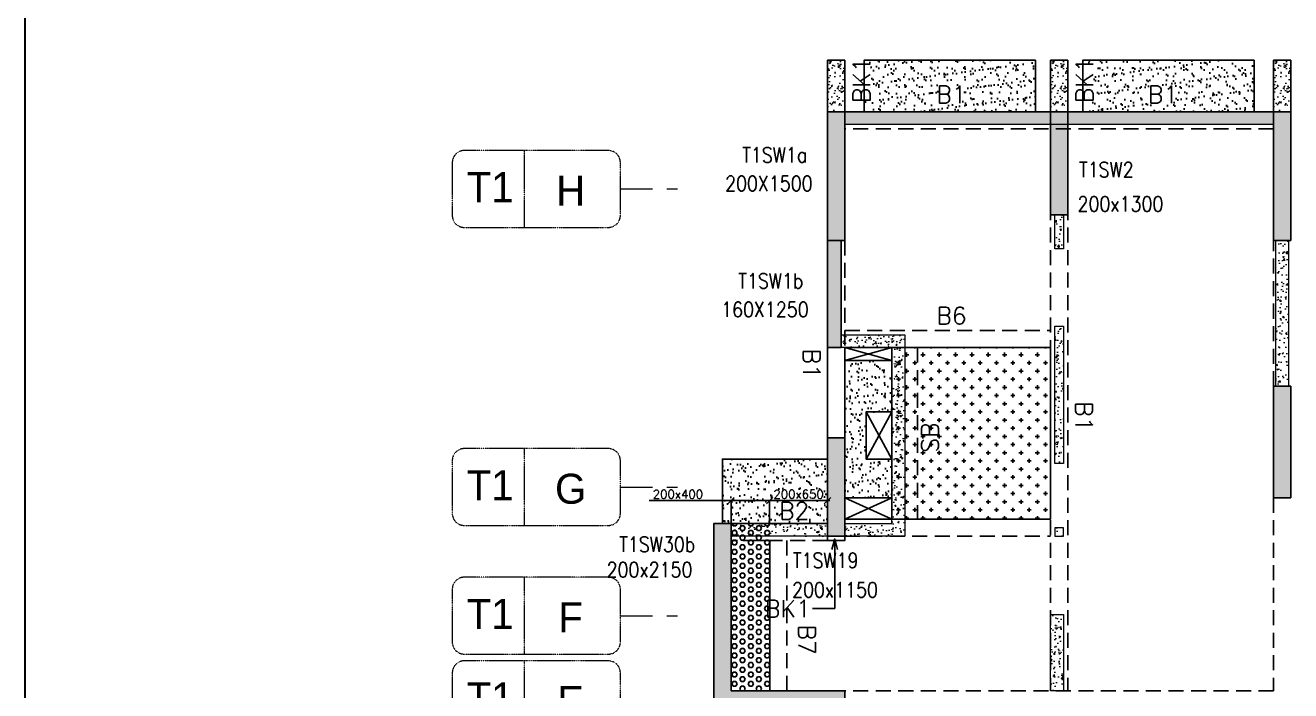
# Model space of a CAD drawing. Header units: millimetres. Extents: x 1078357 to 2594950, y -4969473 to -4636555.
# Drawn here: x 1346322 to 1361076, y -4663560 to -4655802 of the extents above; entities that cross this region are included whole.
import ezdxf
from ezdxf.enums import TextEntityAlignment as Align

# ---------------------------------------------------------------- set-up
doc = ezdxf.new("R2010")
doc.units = ezdxf.units.MM
doc.header["$PDMODE"] = 35
for name, pattern in [('CENTER', [2, 1.25, -0.25, 0.25, -0.25]), ('CONTINOUS', [0]), ('DGN STYLE 7', [8.34, 3.75, -1.67, 1.25, -1.67]), ('HIDDEN', [0.375, 0.25, -0.125]), ('New Retail block$0$CONTINOUS', [0])]:
    doc.linetypes.add(name, pattern=pattern)
doc.layers.get('0').update_dxf_attribs({"lineweight": 0})
doc.layers.get('Defpoints').update_dxf_attribs({"lineweight": 0})
for name, color, linetype, lineweight in [('A-_ANOTDIMA_D-', 6, 'Continuous', 13), ('A-_ANOTGRID_E-', 8, 'DGN STYLE 7', 13), ('Boundary', 40, 'Continuous', 30), ('COL. NO.', 30, 'Continuous', 25), ('COL. SIZE', 7, 'Continuous', 25), ('DIM', 9, 'Continuous', 25), ('GRID LINE', 8, 'Continuous', 0), ('HATCH', 8, 'Continuous', 30), ('S-NON STR RCC WALL', 8, 'Continuous', 0)]:
    doc.layers.add(name, color=color, linetype=linetype, lineweight=lineweight)
for name, color, linetype in [('B-200x325', 201, 'HIDDEN'), ('B-200x375', 41, 'HIDDEN'), ('B-200x400', 44, 'HIDDEN'), ('B-200x650', 241, 'HIDDEN'), ('B-300xSLAB THK.', 151, 'Continuous'), ('BK1-200x650', 241, 'HIDDEN'), ('DC BEAM NO.', 7, 'Continuous'), ('DROP SLAB', 8, 'Continuous'), ('S-COLUMN_SHEAR WALL', 1, 'Continuous'), ('S-PROJECTION', 54, 'New Retail block$0$CONTINOUS'), ('SLAB FOLD', 8, 'Continuous')]:
    doc.layers.add(name, color=color, linetype=linetype)
doc.styles.add('Roman', font='romans')
doc.styles.add('ROMANS', font='romans.shx', dxfattribs={"width": 0.85})
doc.styles.get("Standard").update_dxf_attribs({"font": 'Adani Regular.ttf', "height": 500})
doc.dimstyles.new('HARESH', dxfattribs={"dimtxt": 150, "dimasz": 75, "dimexe": 0, "dimexo": 0, "dimgap": 25, "dimtad": 1, "dimdec": 0, "dimdsep": 46, "dimtxsty": 'Roman', "dimblk": 'OBLIQUE', "dimcen": 225, "dimdle": 25, "dimclrd": 2, "dimclre": 2, "dimclrt": 7, "dimadec": 8, "dimazin": 1, "dimtfac": 1, "dimtdec": 0, "dimtmove": 0, "dimatfit": 0, "dimfxl": 1, "dimlwd": -1, "dimlwe": -1, "dimarcsym": 0})

# ---------------------------------------------------------------- blocks, each defined once
blk = doc.blocks.new('_Oblique')
at = {"color": 0, "linetype": 'ByBlock', "lineweight": -2}
blk.add_line((-0.5, -0.5), (0.5, 0.5), dxfattribs=at)
blk = doc.blocks.new('*D1284')
at = {"layer": 'Defpoints', "color": 0, "ltscale": 700, "transparency": 16777216}
for p in [(1354551, -4661344), (1354551, -4661610, 0), (1355001, -4661610, 0)]:
    blk.add_point(p, dxfattribs=at)
at = {"layer": 'DIM', "color": 2, "ltscale": 700, "transparency": 16777216}
for p, q in [((1353595, -4661344), (1354551, -4661344)), ((1354551, -4661344), (1354476, -4661344)), ((1354551, -4661610), (1354551, -4661344)), ((1355001, -4661344), (1354551, -4661344)), ((1355001, -4661344), (1354551, -4661344)), ((1355001, -4661610), (1355001, -4661344)), ((1355001, -4661344), (1355076, -4661344))]:
    blk.add_line(p, q, dxfattribs=at)
at = {"layer": 'DIM', "color": 2, "ltscale": 700, "transparency": 16777216, "xscale": 75, "yscale": 75, "zscale": 75}
blk.add_blockref('_Oblique', (1354551, -4661344), dxfattribs=at)
at = {"layer": 'DIM', "color": 2, "ltscale": 700, "transparency": 16777216, "xscale": 75, "yscale": 75, "zscale": 75, "rotation": 180}
blk.add_blockref('_Oblique', (1355001, -4661344), dxfattribs=at)
at = {"layer": 'DIM', "color": 7, "ltscale": 700, "transparency": 16777216, "insert": (1353932, -4661269), "char_height": 150, "attachment_point": 5, "style": 'Roman'}
blk.add_mtext('{\\H0.666667x;200x400}', dxfattribs=at)
blk = doc.blocks.new('*D1285')
at = {"layer": 'Defpoints', "color": 0, "ltscale": 700, "transparency": 16777216}
for p in [(1355676, -4661344), (1355001, -4661610), (1355676, -4661610, 0)]:
    blk.add_point(p, dxfattribs=at)
at = {"layer": 'DIM', "color": 2, "ltscale": 700, "transparency": 16777216}
for p, q in [((1354976, -4661344), (1355701, -4661344)), ((1355001, -4661610), (1355001, -4661344)), ((1355676, -4661610), (1355676, -4661344))]:
    blk.add_line(p, q, dxfattribs=at)
at = {"layer": 'DIM', "color": 2, "ltscale": 700, "transparency": 16777216, "xscale": 75, "yscale": 75, "zscale": 75, "rotation": 180}
blk.add_blockref('_Oblique', (1355001, -4661344), dxfattribs=at)
at = {"layer": 'DIM', "color": 2, "ltscale": 700, "transparency": 16777216, "xscale": 75, "yscale": 75, "zscale": 75}
blk.add_blockref('_Oblique', (1355676, -4661344), dxfattribs=at)
at = {"layer": 'DIM', "color": 7, "ltscale": 700, "transparency": 16777216, "insert": (1355339, -4661269), "char_height": 150, "attachment_point": 5, "style": 'Roman'}
blk.add_mtext('{\\H0.666667x;200x650}', dxfattribs=at)
blk = doc.blocks.new('G$CD63B60BD')
at = {"layer": 'COL. NO.', "linetype": 'Continuous', "style": 'ROMANS', "width": 0.85}
for s, p in [('T1SW1a', (-995, 15309, -320)), ('T1SW2', (2932, 15138, -320)), ('T1SW1b', (-1041, 13841, -320)), ('T1SW30b', (-2429, 10769, -320)), ('T1SW19', (-405, 10582, -320))]:
    blk.add_text(s, height=175, dxfattribs=at).set_placement(p)
at = {"layer": 'COL. SIZE', "linetype": 'Continuous', "style": 'ROMANS', "width": 0.85}
for s, p in [('200X1500', (-1194, 14976, -320)), ('200x1300', (2915, 14738, -320)), ('160X1250', (-1240, 13507, -320)), ('200x2150', (-2576, 10473, -320)), ('200x1150', (-413, 10238, -320))]:
    blk.add_text(s, height=175, dxfattribs=at).set_placement(p)
blk = doc.blocks.new('Tower grid nomenclature-ex')
at = {"layer": 'A-_ANOTGRID_E-'}
blk.add_lwpolyline([(-1250, -600), (1750, -600, 0.414214), (2000, -350), (2000, 750, 0.414214), (1750, 1000), (-1250, 1000, 0.414214), (-1500, 750), (-1500, -350, 0.414214)], format="xyb", close=True, dxfattribs=at)
blk.add_lwpolyline([(0, 1000), (0, -600)], dxfattribs=at)
at = {"layer": 'A-_ANOTGRID_E-', "flags": 8}
for p in [(-1235, 400), (1788, 400)]:
    blk.add_attdef('GRID', text='', height=625, dxfattribs=at).set_placement(p, align=Align.MIDDLE_CENTER)
blk = doc.blocks.new('T1')
at = {"layer": 'GRID LINE', "linetype": 'DGN STYLE 7', "ltscale": 100, "elevation": 0}
for points in [[(37120, -34143), (37927, -34143)], [(37120, -37618), (37927, -37618)], [(37120, -39118), (37927, -39118)]]:
    blk.add_lwpolyline(points, dxfattribs=at)
at = {"layer": 'GRID LINE'}
ref = blk.add_blockref('Tower grid nomenclature-ex', (36000, -34255, 0), dxfattribs=dict(at, xscale=0.56, yscale=0.56, zscale=0.56))
ref.add_attrib('GRID', 'H', dxfattribs={"layer": 'A-_ANOTGRID_E-', "height": 350}).set_placement((36540, -34163, 0), align=Align.MIDDLE_CENTER)
ref.add_attrib('GRID', 'T1', dxfattribs={"layer": 'A-_ANOTGRID_E-', "height": 350}).set_placement((35601, -34122, 0), align=Align.MIDDLE_CENTER)
ref = blk.add_blockref('Tower grid nomenclature-ex', (36000, -37730, 0), dxfattribs=dict(at, xscale=0.56, yscale=0.56, zscale=0.56))
ref.add_attrib('GRID', 'G', dxfattribs={"layer": 'A-_ANOTGRID_E-', "height": 350}).set_placement((36540, -37638, 0), align=Align.MIDDLE_CENTER)
ref.add_attrib('GRID', 'T1', dxfattribs={"layer": 'A-_ANOTGRID_E-', "height": 350}).set_placement((35601, -37597, 0), align=Align.MIDDLE_CENTER)
ref = blk.add_blockref('Tower grid nomenclature-ex', (36000, -39230, 0), dxfattribs=dict(at, xscale=0.56, yscale=0.56, zscale=0.56))
ref.add_attrib('GRID', 'F', dxfattribs={"layer": 'A-_ANOTGRID_E-', "height": 350}).set_placement((36540, -39138, 0), align=Align.MIDDLE_CENTER)
ref.add_attrib('GRID', 'T1', dxfattribs={"layer": 'A-_ANOTGRID_E-', "height": 350}).set_placement((35601, -39097, 0), align=Align.MIDDLE_CENTER)
ref = blk.add_blockref('Tower grid nomenclature-ex', (36000, -40205, 0), dxfattribs=dict(at, xscale=0.56, yscale=0.56, zscale=0.56))
ref.add_attrib('GRID', 'E', dxfattribs={"layer": 'A-_ANOTGRID_E-', "height": 350}).set_placement((36540, -40113, 0), align=Align.MIDDLE_CENTER)
ref.add_attrib('GRID', 'T1', dxfattribs={"layer": 'A-_ANOTGRID_E-', "height": 350}).set_placement((35601, -40072, 0), align=Align.MIDDLE_CENTER)

msp = doc.modelspace()

# ---------------------------------------------------------------- hatches: boundary and pattern name
at = {"layer": 'DROP SLAB'}
h = msp.add_hatch(dxfattribs=at)
h.set_pattern_fill('CROSS', color=8, scale=15, angle=180)
h.set_pattern_definition([(180, (1316140.84, -4436662.04), (-95.25, -95.25), [47.625, -142.875]), (270, (1316117.03, -4436638.23), (95.25, -95.25), [47.625, -142.875])])
h.paths.add_polyline_path([(1356426.2, -4659559.8), (1358276.2, -4659559.9), (1358276.2, -4661559.8), (1356426.2, -4661559.7)])
at = {"layer": 'HATCH'}
h = msp.add_hatch(dxfattribs=at)
h.set_pattern_fill('AR-SAND', color=8, scale=3, angle=179.97015)
h.set_pattern_definition([(37.4701541, (-1471507.07, 9330760.54), (-4.7236114, 146.8264517), [0, -115.824, 0, -129.54, 0, -123.825]), (7.4701541, (-1471507.07, 9330760.54), (134.9689868, 214.9772528), [0, -62.484, 0, -104.394, 0, -40.005]), (327.4701541, (-1471600.8, 9330760.59), (237.2979035, 0.3075449), [0, -38.1, 0, -137.16, 0, -179.07]), (317.4701541, (-1471600.8, 9330760.6), (229.1017424, 66.759465), [0, -19.05, 0, -89.916, 0, -102.87])])
h.paths.add_polyline_path([(1358101.5, -4656209.7), (1356101.5, -4656209.7), (1356101.5, -4656809.7), (1358101.5, -4656809.7)])
h = msp.add_hatch(dxfattribs=at)
h.set_pattern_fill('AR-SAND', color=8, scale=3, angle=179.97015)
h.set_pattern_definition([(37.4701541, (-1474057.07, 9330760.54), (-4.7236114, 146.8264517), [0, -115.824, 0, -129.54, 0, -123.825]), (7.4701541, (-1474057.07, 9330760.54), (134.9689868, 214.9772528), [0, -62.484, 0, -104.394, 0, -40.005]), (327.4701541, (-1474150.8, 9330760.59), (237.2979035, 0.3075449), [0, -38.1, 0, -137.16, 0, -179.07]), (317.4701541, (-1474150.8, 9330760.6), (229.1017424, 66.759465), [0, -19.05, 0, -89.916, 0, -102.87])])
h.paths.add_polyline_path([(1360651.5, -4656209.7), (1358651.5, -4656209.7), (1358651.5, -4656809.7), (1360651.5, -4656809.7)])
h = msp.add_hatch(dxfattribs=at)
h.set_pattern_fill('AR-SAND', color=8, scale=3, angle=179.97015)
h.set_pattern_definition([(37.47015413, (-3665956.78, 18698798.93), (-4.72361136, 146.8264517), [0, -115.824, 0, -129.54, 0, -123.825]), (7.4701541, (-3665956.78, 18698798.93), (134.9689868, 214.9772528), [0, -62.484, 0, -104.394, 0, -40.005]), (327.4701541, (-3666050.5, 18698798.98), (237.2979035, 0.3075449), [0, -38.1, 0, -137.16, 0, -179.07]), (317.4701541, (-3666050.5, 18698798.98), (229.1017424, 66.759465), [0, -19.05, 0, -89.916, 0, -102.87])])
h.paths.add_polyline_path([(1355876.2, -4659709.7), (1356426.2, -4659709.7), (1356426.2, -4660309.7), (1356126.2, -4660309.7), (1356126.2, -4660859.7), (1356426.2, -4660859.6), (1356426.2, -4661309.7), (1355876.2, -4661309.7)])
h = msp.add_hatch(dxfattribs=at)
h.set_pattern_fill('AR-SAND', color=8, scale=3, angle=179.97015)
h.set_pattern_definition([(37.4701541, (-2568731.78, 14014779.73), (-4.72361136, 146.8264517), [0, -115.824, 0, -129.54, 0, -123.825]), (7.4701541, (-2568731.78, 14014779.73), (134.9689868, 214.9772528), [0, -62.484, 0, -104.394, 0, -40.005]), (327.4701541, (-2568825.51, 14014779.78), (237.2979035, 0.3075449), [0, -38.1, 0, -137.16, 0, -179.07]), (317.4701541, (-2568825.5, 14014779.78), (229.1017424, 66.759465), [0, -19.05, 0, -89.916, 0, -102.87])])
h.paths.add_polyline_path([(1355676.5, -4660859.6), (1354451.2, -4660859.6), (1354451.2, -4661609.7), (1355676.5, -4661609.7)])
at = {"layer": 'S-COLUMN_SHEAR WALL', "lineweight": 25, "extrusion": (1.00316e-06, 1.91639e-11, 1)}
h = msp.add_hatch(color=1, dxfattribs=at)
h.dxf.hatch_style = 1
h.paths.add_polyline_path([(1355876.3, -4656809.7), (1355676.3, -4656809.7), (1355676.3, -4658309.7), (1355876.3, -4658309.7)])
at = {"layer": 'S-COLUMN_SHEAR WALL', "lineweight": 25}
h = msp.add_hatch(color=1, dxfattribs=at)
h.dxf.hatch_style = 1
h.paths.add_polyline_path([(1358276.3, -4658009.8), (1358476.3, -4658009.8), (1358476.3, -4656809.7), (1358276.3, -4656809.7)])
at = {"layer": 'S-COLUMN_SHEAR WALL', "lineweight": 25, "extrusion": (1.00316e-06, 1.91639e-11, 1)}
h = msp.add_hatch(color=1, dxfattribs=at)
h.dxf.hatch_style = 1
h.paths.add_polyline_path([(1361076.3, -4656809.7), (1360876.3, -4656809.7), (1360876.3, -4658309.7), (1361076.3, -4658309.7)])
at = {"layer": 'S-COLUMN_SHEAR WALL', "lineweight": 25, "extrusion": (1.00316e-06, -2.11765e-11, 1)}
h = msp.add_hatch(color=1, dxfattribs=at)
h.dxf.hatch_style = 1
h.paths.add_polyline_path([(1355836.2, -4659559.9), (1355676.2, -4659559.9), (1355676.2, -4658309.7), (1355836.2, -4658309.7)])
at = {"layer": 'S-COLUMN_SHEAR WALL', "lineweight": 25, "extrusion": (-1.00316e-06, 2.11765e-11, 1)}
h = msp.add_hatch(color=1, dxfattribs=at)
h.dxf.hatch_style = 1
h.paths.add_polyline_path([(1360876.3, -4661309.7), (1361076.3, -4661309.7), (1361076.3, -4660009.7), (1360876.3, -4660009.7)])
at = {"layer": 'S-COLUMN_SHEAR WALL', "lineweight": 25, "extrusion": (1.00316e-06, 1.91639e-11, 1)}
h = msp.add_hatch(color=1, dxfattribs=at)
h.dxf.hatch_style = 1
h.paths.add_polyline_path([(1361076.3, -4661309.7), (1360876.3, -4661309.7), (1360876.3, -4660009.7), (1361076.3, -4660009.7)])
h = msp.add_hatch(color=1, dxfattribs=at)
h.dxf.hatch_style = 1
h.paths.add_polyline_path([(1355876.3, -4661759.7), (1355676.3, -4661759.7), (1355676.3, -4660609.7), (1355876.3, -4660609.7)])
h = msp.add_hatch(color=1, dxfattribs=at)
h.dxf.hatch_style = 1
h.paths.add_polyline_path([(1354551.3, -4663559.7), (1355876.3, -4663559.7), (1355876.3, -4663759.7), (1354351.3, -4663759.7), (1354351.3, -4661609.7), (1354551.3, -4661609.7)])
at = {"layer": 'S-NON STR RCC WALL'}
h = msp.add_hatch(dxfattribs=at)
h.set_pattern_fill('AR-CONC', color=256, angle=180)
h.set_pattern_definition([(50, (-7178168.57, 32898878.51), (182.184669, -15.93908554), [19.05, -209.55]), (355, (-7178168.57, 32898878.51), (-35.2434214, 191.0568452), [15.24, -167.6405842]), (100.4514447, (-7178153.38, 32898877.18), (146.9412471, 175.1177519), [16.1900088, -178.0902446]), (46.1842, (-7178168.57, 32898929.31), (271.0790409, -42.0423279), [28.575, -314.325]), (96.6355576, (-7178145.98, 32898925.8), (237.404134, 247.4261246), [24.2850231, -267.1356082]), (351.1841512, (-7178168.57, 32898929.3), (237.404134, 247.4261246), [22.859967, -251.459732]), (21, (-7178143.17, 32898916.61), (151.61439127, -102.2651982), [19.05, -209.55]), (326, (-7178143.17, 32898916.61), (61.80202835, 184.1879661), [15.24, -167.64]), (71.451445, (-7178130.53, 32898908.09), (213.4164193, 81.9227689), [16.1900088, -178.0899376]), (37.5, (-7178168.566, 32898878.51), (3.08860325, 84.55503887), [0, -165.608, 0, -170.18, 0, -168.275]), (7.5, (-7178168.57, 32898878.51), (66.8196625, 100.18057482), [0, -97.028, 0, -161.798, 0, -64.135]), (327.5, (-7178225.21, 32898878.51), (135.59059517, -5.72874399), [0, -63.5, 0, -198.12, 0, -262.89]), (317.5, (-7178250.61, 32898878.51), (148.1291814, 25.42649103), [0, -82.55, 0, -131.572, 0, -186.69])])
h.paths.add_polyline_path([(1355876.2, -4656809.7), (1355876.2, -4656209.7), (1355676.2, -4656209.7), (1355676.2, -4656809.7), (1355876.2, -4656809.7)], is_closed=False)
h = msp.add_hatch(dxfattribs=at)
h.set_pattern_fill('AR-CONC', color=256, angle=180)
h.set_pattern_definition([(50, (-7175568.57, 32898878.51), (182.184669, -15.93908554), [19.05, -209.55]), (355, (-7175568.57, 32898878.51), (-35.2434214, 191.0568452), [15.24, -167.6405842]), (100.4514447, (-7175553.38, 32898877.18), (146.9412471, 175.1177519), [16.1900088, -178.0902446]), (46.1842, (-7175568.57, 32898929.31), (271.0790409, -42.0423279), [28.575, -314.325]), (96.6355576, (-7175545.98, 32898925.8), (237.404134, 247.4261246), [24.2850231, -267.1356082]), (351.1841512, (-7175568.57, 32898929.3), (237.404134, 247.4261246), [22.859967, -251.459732]), (21, (-7175543.17, 32898916.61), (151.61439127, -102.2651982), [19.05, -209.55]), (326, (-7175543.17, 32898916.61), (61.80202835, 184.1879661), [15.24, -167.64]), (71.451445, (-7175530.53, 32898908.09), (213.4164193, 81.9227689), [16.1900088, -178.0899376]), (37.5, (-7175568.566, 32898878.51), (3.08860325, 84.55503887), [0, -165.608, 0, -170.18, 0, -168.275]), (7.5, (-7175568.57, 32898878.51), (66.8196625, 100.18057482), [0, -97.028, 0, -161.798, 0, -64.135]), (327.5, (-7175625.21, 32898878.51), (135.59059517, -5.72874399), [0, -63.5, 0, -198.12, 0, -262.89]), (317.5, (-7175650.61, 32898878.51), (148.1291814, 25.42649103), [0, -82.55, 0, -131.572, 0, -186.69])])
h.paths.add_polyline_path([(1358476.2, -4656809.7), (1358476.2, -4656209.7), (1358276.2, -4656209.7), (1358276.2, -4656809.7), (1358476.2, -4656809.7)], is_closed=False)
h = msp.add_hatch(dxfattribs=at)
h.set_pattern_fill('AR-CONC', color=256, angle=180)
h.set_pattern_definition([(50, (-7172968.57, 32898878.51), (182.184669, -15.93908554), [19.05, -209.55]), (355, (-7172968.57, 32898878.51), (-35.2434214, 191.0568452), [15.24, -167.6405842]), (100.4514447, (-7172953.38, 32898877.18), (146.9412471, 175.1177519), [16.1900088, -178.0902446]), (46.1842, (-7172968.57, 32898929.31), (271.0790409, -42.0423279), [28.575, -314.325]), (96.6355576, (-7172945.98, 32898925.8), (237.404134, 247.4261246), [24.2850231, -267.1356082]), (351.1841512, (-7172968.57, 32898929.3), (237.404134, 247.4261246), [22.859967, -251.459732]), (21, (-7172943.17, 32898916.61), (151.61439127, -102.2651982), [19.05, -209.55]), (326, (-7172943.17, 32898916.61), (61.80202835, 184.1879661), [15.24, -167.64]), (71.451445, (-7172930.53, 32898908.09), (213.4164193, 81.9227689), [16.1900088, -178.0899376]), (37.5, (-7172968.566, 32898878.51), (3.08860325, 84.55503887), [0, -165.608, 0, -170.18, 0, -168.275]), (7.5, (-7172968.57, 32898878.51), (66.8196625, 100.18057482), [0, -97.028, 0, -161.798, 0, -64.135]), (327.5, (-7173025.21, 32898878.51), (135.59059517, -5.72874399), [0, -63.5, 0, -198.12, 0, -262.89]), (317.5, (-7173050.61, 32898878.51), (148.1291814, 25.42649103), [0, -82.55, 0, -131.572, 0, -186.69])])
h.paths.add_polyline_path([(1361076.2, -4656809.7), (1361076.2, -4656209.7), (1360876.2, -4656209.7), (1360876.2, -4656809.7), (1361076.2, -4656809.7)], is_closed=False)
h = msp.add_hatch(dxfattribs=at)
h.set_pattern_fill('AR-CONC', color=256, angle=180)
h.set_pattern_definition([(50, (-6080943.95, 28118829.64), (182.184669, -15.93908554), [19.05, -209.55]), (355, (-6080943.95, 28118829.64), (-35.2434214, 191.0568452), [15.24, -167.6405842]), (100.4514447, (-6080928.76, 28118828.32), (146.9412471, 175.1177519), [16.1900088, -178.0902446]), (46.1842, (-6080943.95, 28118880.44), (271.0790409, -42.042328), [28.575, -314.325]), (96.6355576, (-6080921.36, 28118876.94), (237.404134, 247.4261246), [24.2850231, -267.1356082]), (351.1841512, (-6080943.95, 28118880.44), (237.404134, 247.4261246), [22.859967, -251.459732]), (21, (-6080918.55, 28118867.74), (151.6143913, -102.2651982), [19.05, -209.55]), (326, (-6080918.55, 28118867.74), (61.8020283, 184.1879661), [15.24, -167.64]), (71.451445, (-6080905.91, 28118859.22), (213.4164193, 81.9227689), [16.1900088, -178.0899376]), (37.5, (-6080943.946, 28118829.644), (3.08860325, 84.55503887), [0, -165.608, 0, -170.18, 0, -168.275]), (7.5, (-6080943.95, 28118829.64), (66.8196625, 100.18057482), [0, -97.028, 0, -161.798, 0, -64.135]), (327.5, (-6081000.59, 28118829.644), (135.59059517, -5.72874399), [0, -63.5, 0, -198.12, 0, -262.89]), (317.5, (-6081025.99, 28118829.64), (148.1291814, 25.42649103), [0, -82.55, 0, -131.572, 0, -186.69])])
h.paths.add_polyline_path([(1355879.4, -4656809.7), (1360876.5, -4656809.7), (1360876.5, -4656959.7), (1355879.4, -4656959.7)])
h = msp.add_hatch(dxfattribs=at)
h.set_pattern_fill('AR-CONC', color=256, angle=180)
h.set_pattern_definition([(50, (1358389.49, -4569469.7), (182.18467, -15.93909), [19.05, -209.55]), (355, (1358389.49, -4569469.7), (-35.24342, 191.05685), [15.24, -167.6406]), (100.45144, (1358404.67, -4569471.03), (146.94125, 175.11775), [16.19, -178.09024]), (46.1842, (1358389.49, -4569418.9), (271.07904, -42.0423), [28.575, -314.325]), (96.63556, (1358412.08, -4569422.4), (237.4041, 247.4261), [24.285, -267.1356]), (351.18415, (1358389.5, -4569418.9), (237.4041, 247.4261), [22.86, -251.4597]), (21, (1358414.89, -4569431.6), (151.6144, -102.2652), [19.05, -209.55]), (326, (1358414.89, -4569431.6), (61.80203, 184.18797), [15.24, -167.64]), (71.45144, (1358427.52, -4569440.13), (213.41642, 81.92277), [16.19, -178.08994]), (37.5, (1358389.49, -4569469.704), (3.088603, 84.55504), [0, -165.608, 0, -170.18, 0, -168.275]), (7.5, (1358389.49, -4569469.7), (66.81966, 100.180575), [0, -97.028, 0, -161.798, 0, -64.135]), (327.5, (1358332.846, -4569469.704), (135.590595, -5.728744), [0, -63.5, 0, -198.12, 0, -262.89]), (317.5, (1358307.45, -4569469.7), (148.12918, 25.42649), [0, -82.55, 0, -131.572, 0, -186.69])])
h.paths.add_polyline_path([(1358326.5, -4658009.7), (1358426.5, -4658009.7), (1358426.5, -4658409.7), (1358326.5, -4658409.7)])
at = {"layer": 'S-NON STR RCC WALL', "ltscale": 700}
h = msp.add_hatch(dxfattribs=at)
h.set_pattern_fill('AR-CONC', color=256)
h.set_pattern_definition([(50, (227785.15, 114833.06), (182.184669, -15.9390855), [19.05, -209.55]), (355, (227785.15, 114833.06), (-35.2434214, 191.056845), [15.24, -167.640584]), (100.4514447, (227800.33, 114831.73), (146.941247, 175.117752), [16.190009, -178.0902446]), (46.1842, (227785.15, 114883.86), (271.079041, -42.042328), [28.575, -314.325]), (96.6355576, (227807.74, 114880.35), (237.404134, 247.426125), [24.285023, -267.135608]), (351.184151, (227785.15, 114883.86), (237.404134, 247.426125), [22.859967, -251.459732]), (21, (227810.55, 114871.16), (151.6143913, -102.265198), [19.05, -209.55]), (326, (227810.55, 114871.16), (61.802028, 184.187966), [15.24, -167.64]), (71.451445, (227823.19, 114862.64), (213.416419, 81.922769), [16.190009, -178.0899376]), (37.5, (227785.15, 114833.06), (3.08860325, 84.5550389), [0, -165.608, 0, -170.18, 0, -168.275]), (7.5, (227785.15, 114833.06), (66.8196625, 100.1805748), [0, -97.028, 0, -161.798, 0, -64.135]), (327.5, (227728.51, 114833.06), (135.5905952, -5.728744), [0, -63.5, 0, -198.12, 0, -262.89]), (317.5, (227703.11, 114833.06), (148.1291814, 25.426491), [0, -82.55, 0, -131.572, 0, -186.69])])
h.paths.add_polyline_path([(1360901.5, -4658309.7), (1361051.5, -4658309.7), (1361051.5, -4660009.7), (1360901.5, -4660009.7)])
at = {"layer": 'S-NON STR RCC WALL'}
h = msp.add_hatch(dxfattribs=at)
h.set_pattern_fill('AR-CONC', color=256, angle=180)
h.set_pattern_definition([(50, (-6080943.95, 28118829.64), (182.184669, -15.93908554), [19.05, -209.55]), (355, (-6080943.95, 28118829.64), (-35.2434214, 191.0568452), [15.24, -167.6405842]), (100.4514447, (-6080928.76, 28118828.32), (146.9412471, 175.1177519), [16.1900088, -178.0902446]), (46.1842, (-6080943.95, 28118880.44), (271.0790409, -42.042328), [28.575, -314.325]), (96.6355576, (-6080921.36, 28118876.94), (237.404134, 247.4261246), [24.2850231, -267.1356082]), (351.1841512, (-6080943.95, 28118880.44), (237.404134, 247.4261246), [22.859967, -251.459732]), (21, (-6080918.55, 28118867.74), (151.6143913, -102.2651982), [19.05, -209.55]), (326, (-6080918.55, 28118867.74), (61.8020283, 184.1879661), [15.24, -167.64]), (71.451445, (-6080905.91, 28118859.22), (213.4164193, 81.9227689), [16.1900088, -178.0899376]), (37.5, (-6080943.946, 28118829.644), (3.08860325, 84.55503887), [0, -165.608, 0, -170.18, 0, -168.275]), (7.5, (-6080943.95, 28118829.64), (66.8196625, 100.18057482), [0, -97.028, 0, -161.798, 0, -64.135]), (327.5, (-6081000.59, 28118829.644), (135.59059517, -5.72874399), [0, -63.5, 0, -198.12, 0, -262.89]), (317.5, (-6081025.99, 28118829.64), (148.1291814, 25.42649103), [0, -82.55, 0, -131.572, 0, -186.69])])
h.paths.add_polyline_path([(1355836.4, -4659559.9), (1355836.4, -4659409.7), (1356576.5, -4659409.7), (1356576.5, -4661759.7), (1355876.5, -4661759.7), (1355876.5, -4661609.7), (1356426.5, -4661609.7), (1356426.5, -4659559.7), (1355836.4, -4659559.7)])
h = msp.add_hatch(dxfattribs=at)
h.set_pattern_fill('AR-CONC', color=256, angle=180)
h.set_pattern_definition([(50, (2455614.2, -9253488.89), (182.184669, -15.9390855), [19.05, -209.55]), (355, (2455614.2, -9253488.9), (-35.2434214, 191.056845), [15.24, -167.640584]), (100.4514447, (2455629.39, -9253490.22), (146.941247, 175.117752), [16.190009, -178.0902446]), (46.1842, (2455614.2, -9253438.1), (271.079041, -42.042328), [28.575, -314.325]), (96.6355576, (2455636.8, -9253441.6), (237.404134, 247.426125), [24.285023, -267.135608]), (351.184151, (2455614.2, -9253438.1), (237.404134, 247.426125), [22.859967, -251.459732]), (21, (2455639.6, -9253450.79), (151.6143913, -102.265198), [19.05, -209.55]), (326, (2455639.6, -9253450.8), (61.802028, 184.187966), [15.24, -167.64]), (71.451445, (2455652.24, -9253459.31), (213.416419, 81.922769), [16.190009, -178.0899376]), (37.5, (2455614.203, -9253488.89), (3.08860325, 84.5550389), [0, -165.608, 0, -170.18, 0, -168.275]), (7.5, (2455614.2, -9253488.89), (66.8196625, 100.1805748), [0, -97.028, 0, -161.798, 0, -64.135]), (327.5, (2455557.56, -9253488.89), (135.5905952, -5.728744), [0, -63.5, 0, -198.12, 0, -262.89]), (317.5, (2455532.16, -9253488.89), (148.1291814, 25.426491), [0, -82.55, 0, -131.572, 0, -186.69])])
h.paths.add_polyline_path([(1358326.5, -4659309.7), (1358426.5, -4659309.7), (1358426.5, -4660909.7), (1358326.5, -4660909.7)])
h = msp.add_hatch(dxfattribs=at)
h.set_pattern_fill('AR-CONC', color=256, angle=180)
h.set_pattern_definition([(50, (-4983719.23, 23434810.46), (182.184669, -15.9390855), [19.05, -209.55]), (355, (-4983719.23, 23434810.46), (-35.2434214, 191.0568452), [15.24, -167.6405842]), (100.4514447, (-4983704.05, 23434809.13), (146.9412471, 175.1177519), [16.1900088, -178.0902446]), (46.1842, (-4983719.23, 23434861.26), (271.0790409, -42.042328), [28.575, -314.325]), (96.6355576, (-4983696.64, 23434857.75), (237.404134, 247.4261246), [24.2850231, -267.1356082]), (351.1841512, (-4983719.23, 23434861.26), (237.404134, 247.4261246), [22.859967, -251.459732]), (21, (-4983693.83, 23434848.56), (151.6143913, -102.2651982), [19.05, -209.55]), (326, (-4983693.83, 23434848.56), (61.8020283, 184.1879661), [15.24, -167.64]), (71.451445, (-4983681.2, 23434840.03), (213.4164193, 81.9227689), [16.1900088, -178.0899376]), (37.5, (-4983719.23, 23434810.456), (3.08860325, 84.55503887), [0, -165.608, 0, -170.18, 0, -168.275]), (7.5, (-4983719.23, 23434810.46), (66.8196625, 100.18057482), [0, -97.028, 0, -161.798, 0, -64.135]), (327.5, (-4983775.87, 23434810.456), (135.59059517, -5.728744), [0, -63.5, 0, -198.12, 0, -262.89]), (317.5, (-4983801.27, 23434810.46), (148.1291814, 25.42649103), [0, -82.55, 0, -131.572, 0, -186.69])])
h.paths.add_polyline_path([(1354551.5, -4661609.7), (1355676.5, -4661609.7), (1355676.5, -4661759.7), (1354551.5, -4661759.7)])
h = msp.add_hatch(dxfattribs=at)
h.set_pattern_fill('AR-CONC', color=256, angle=180)
h.set_pattern_definition([(50, (2455600.99, -9254853.56), (182.184669, -15.9390855), [19.05, -209.55]), (355, (2455600.99, -9254853.56), (-35.2434214, 191.056845), [15.24, -167.640584]), (100.4514447, (2455616.17, -9254854.88), (146.941247, 175.117752), [16.190009, -178.0902446]), (46.1842, (2455601, -9254802.76), (271.079041, -42.042328), [28.575, -314.325]), (96.6355576, (2455623.58, -9254806.26), (237.404134, 247.426125), [24.285023, -267.135608]), (351.184151, (2455601, -9254802.76), (237.404134, 247.426125), [22.859967, -251.459732]), (21, (2455626.39, -9254815.46), (151.6143913, -102.265198), [19.05, -209.55]), (326, (2455626.39, -9254815.46), (61.802028, 184.187966), [15.24, -167.64]), (71.451445, (2455639.02, -9254823.98), (213.416419, 81.922769), [16.190009, -178.0899376]), (37.5, (2455600.99, -9254853.555), (3.08860325, 84.5550389), [0, -165.608, 0, -170.18, 0, -168.275]), (7.5, (2455600.99, -9254853.555), (66.8196625, 100.1805748), [0, -97.028, 0, -161.798, 0, -64.135]), (327.5, (2455544.35, -9254853.555), (135.5905952, -5.728744), [0, -63.5, 0, -198.12, 0, -262.89]), (317.5, (2455518.95, -9254853.56), (148.1291814, 25.426491), [0, -82.55, 0, -131.572, 0, -186.69])])
h.paths.add_polyline_path([(1358326.5, -4661759.7), (1358426.5, -4661759.7), (1358426.5, -4661659.7), (1358326.5, -4661659.7)])
h = msp.add_hatch(dxfattribs=at)
h.set_pattern_fill('AR-CONC', color=256, angle=180)
h.set_pattern_definition([(50, (-6093258.69, 28118829.64), (182.184669, -15.93908554), [19.05, -209.55]), (355, (-6093258.7, 28118829.64), (-35.2434214, 191.0568452), [15.24, -167.6405842]), (100.4514447, (-6093243.51, 28118828.3), (146.9412471, 175.1177519), [16.1900088, -178.0902446]), (46.1842, (-6093258.7, 28118880.44), (271.0790409, -42.042328), [28.575, -314.325]), (96.6355576, (-6093236.1, 28118876.93), (237.404134, 247.4261246), [24.2850231, -267.1356082]), (351.1841512, (-6093258.7, 28118880.44), (237.404134, 247.4261246), [22.859967, -251.459732]), (21, (-6093233.29, 28118867.74), (151.6143913, -102.2651982), [19.05, -209.55]), (326, (-6093233.3, 28118867.74), (61.8020283, 184.1879661), [15.24, -167.64]), (71.451445, (-6093220.66, 28118859.21), (213.4164193, 81.9227689), [16.1900088, -178.0899376]), (37.5, (-6093258.69, 28118829.636), (3.08860325, 84.55503887), [0, -165.608, 0, -170.18, 0, -168.275]), (7.5, (-6093258.69, 28118829.64), (66.8196625, 100.18057482), [0, -97.028, 0, -161.798, 0, -64.135]), (327.5, (-6093315.334, 28118829.636), (135.59059517, -5.72874399), [0, -63.5, 0, -198.12, 0, -262.89]), (317.5, (-6093340.73, 28118829.64), (148.1291814, 25.42649103), [0, -82.55, 0, -131.572, 0, -186.69])])
h.paths.add_polyline_path([(1358276.5, -4662669.7), (1358426.5, -4662669.7), (1358426.5, -4663559.6), (1358276.5, -4663559.6)])
at = {"layer": 'SLAB FOLD', "ltscale": 1000}
h = msp.add_hatch(dxfattribs=at)
h.set_pattern_fill('HEX', color=8, scale=10, angle=180)
h.set_pattern_definition([(180, (2455601.086, -9158823.874), (-7e-15, -54.99261315), [31.75, -63.5]), (300, (2455601.086, -9158823.874), (47.625, 27.4963066), [31.75, -63.5]), (240, (2455569.336, -9158823.874), (47.625, -27.4963066), [31.75, -63.5])])
h.paths.add_polyline_path([(1355001.4, -4663549), (1354551.4, -4663549), (1354551.4, -4661609.7), (1355001.4, -4661609.7)])

# ---------------------------------------------------------------- linework, layer by layer
at = {"layer": 'B-200x325', "ltscale": 700}
for p, q in [((1355876.2, -4659359.9, 0), (1358276.2, -4659359.9, 0)), ((1355876.4, -4661759.7, 0), (1358276.2, -4661759.7, 0))]:
    msp.add_line(p, q, dxfattribs=at)
at = {"layer": 'B-200x325', "linetype": 'Continuous', "ltscale": 700}
for p, q in [((1355876.2, -4659559.9, 0), (1358276.2, -4659559.9, 0)), ((1355876.4, -4661559.7, 0), (1358276.2, -4661559.7, 0))]:
    msp.add_line(p, q, dxfattribs=at)
at = {"layer": 'B-200x375', "linetype": 'Continuous', "ltscale": 700}
msp.add_line((1355001.4, -4661809.7, 0), (1355001.4, -4663549, 0), dxfattribs=at)
at = {"layer": 'B-200x375', "ltscale": 700}
msp.add_line((1355201.4, -4661809.7, 0), (1355201.4, -4663559.7, 0), dxfattribs=at)
at = {"layer": 'B-200x400', "linetype": 'ByBlock', "ltscale": 500}
msp.add_line((1355001.4, -4661609.7, 0), (1354551.4, -4661609.7, 0), dxfattribs=at)
at = {"layer": 'B-200x400', "linetype": 'HIDDEN', "ltscale": 500}
msp.add_line((1355001.4, -4661809.7, 0), (1354551.4, -4661809.7, 0), dxfattribs=at)
at = {"layer": 'B-200x650', "linetype": 'CONTINOUS', "ltscale": 700}
for p, q in [((1355876.2, -4656209.7, 0), (1355676.2, -4656209.7, 0)), ((1355676.2, -4656209.7, 0), (1355676.2, -4656809.7, 0)), ((1355876.2, -4656809.7, 0), (1355876.2, -4656209.7, 0)), ((1358476.2, -4656209.7, 0), (1358276.2, -4656209.7, 0)), ((1358276.2, -4656209.7, 0), (1358276.2, -4656809.7, 0)), ((1358476.2, -4656809.7, 0), (1358476.2, -4656209.7, 0)), ((1361076.2, -4656209.7, 0), (1360876.2, -4656209.7, 0)), ((1360876.2, -4656209.7, 0), (1360876.2, -4656809.7, 0)), ((1361076.2, -4656809.7, 0), (1361076.2, -4656209.7, 0)), ((1360876.5, -4656809.7, 0), (1355876.5, -4656809.7, 0)), ((1355676.5, -4658309.7, 0), (1355676.5, -4660609.7, 0)), ((1355676.5, -4661609.7, 0), (1354351.5, -4661609.7, 0)), ((1354351.5, -4661659.7, 0), (1354351.5, -4661609.7, 0)), ((1355676.2, -4661609.7, 0), (1355001.4, -4661609.7, 0)), ((1355676.2, -4661759.7, 0), (1355676.2, -4661809.7, 0))]:
    msp.add_line(p, q, dxfattribs=at)
at = {"layer": 'B-200x650', "linetype": 'HIDDEN', "ltscale": 700}
for p, q in [((1360876.5, -4657009.7, 0), (1355876.5, -4657009.7, 0)), ((1358276.5, -4657109.7, 0), (1358276.5, -4663559.6, 0)), ((1358476.5, -4657109.7, 0), (1358476.5, -4663559.6, 0)), ((1355876.5, -4658309.7, 0), (1355876.5, -4660609.7, 0)), ((1360876.5, -4660009.7, 0), (1360876.5, -4658309.7, 0)), ((1360876.5, -4661309.7, 0), (1360876.5, -4663559.6, 0)), ((1355676.5, -4661809.7, 0), (1354551.5, -4661809.7, 0)), ((1355676.2, -4661809.7, 0), (1355001.4, -4661809.7, 0)), ((1360876.5, -4663559.6, 0), (1355876.5, -4663559.6, 0))]:
    msp.add_line(p, q, dxfattribs=at)
at = {"layer": 'B-200x650', "linetype": 'Continuous', "ltscale": 700}
msp.add_line((1358276.2, -4659559.9, 0), (1358276.2, -4661559.7, 0), dxfattribs=at)
at = {"layer": 'B-200x650', "ltscale": 700}
for p, q in [((1355676.2, -4660609.7, 0), (1355676.9, -4660609.7, 0)), ((1355676.5, -4660609.7, 0), (1355677.2, -4660609.7, 0)), ((1355676.2, -4660809.7, 0), (1355676.2, -4660809.7, 0)), ((1355676.5, -4660809.7, 0), (1355676.5, -4660809.7, 0))]:
    msp.add_line(p, q, dxfattribs=at)
at = {"layer": 'B-300xSLAB THK.', "linetype": 'HIDDEN', "ltscale": 700}
for p, q in [((1356426.1, -4659560.1, 0), (1356426.1, -4661559.9, 0)), ((1356726.1, -4659560.1, 0), (1356726.1, -4661559.9, 0))]:
    msp.add_line(p, q, dxfattribs=at)
at = {"layer": 'BK1-200x650', "linetype": 'Continuous', "ltscale": 700, "elevation": 0}
msp.add_lwpolyline([(1355876.5, -4661759.7), (1355676.5, -4661759.7), (1355676.5, -4661809.9), (1355876.5, -4661809.9)], close=True, dxfattribs=at)
at = {"layer": 'Boundary', "ltscale": 700, "elevation": 0}
msp.add_lwpolyline([(1346322.5, -4636994.1), (1453025, -4636994.1), (1453025, -4686048.4), (1346322.5, -4686048.4)], close=True, dxfattribs=at)
at = {"layer": 'DROP SLAB', "color": 3, "linetype": 'CONTINOUS', "ltscale": 500}
for p, q in [((1355876.2, -4659709.7, 0), (1356426.2, -4659559.9, 0)), ((1356426.2, -4659709.7, 0), (1355877, -4659559.9, 0)), ((1356126.2, -4660309.7, 0), (1356426.2, -4660859.7, 0)), ((1356126.2, -4660859.7, 0), (1356426.2, -4660309.7, 0)), ((1355876.2, -4661309.7, 0), (1356426.2, -4661559.7, 0)), ((1356426.2, -4661309.7, 0), (1355876.4, -4661559.7, 0))]:
    msp.add_line(p, q, dxfattribs=at)
at = {"layer": 'DROP SLAB', "color": 3, "linetype": 'CONTINOUS', "ltscale": 500, "elevation": 0}
for points in [[(1355876.2, -4659559.9), (1356426.2, -4659559.9), (1356426.2, -4659709.7), (1355876.2, -4659709.7)], [(1356126.2, -4660309.7), (1356426.2, -4660309.7), (1356426.2, -4660859.6), (1356126.2, -4660859.6)], [(1355876.4, -4661309.7), (1356426.2, -4661309.7), (1356426.2, -4661559.6), (1355876.4, -4661559.6)]]:
    msp.add_lwpolyline(points, close=True, dxfattribs=at)
msp.add_lwpolyline([(1358276.2, -4659601.3), (1358276.2, -4661559.7), (1356426.2, -4661559.7), (1356426.2, -4659559.9), (1358276.2, -4659559.9)], dxfattribs=at)
at = {"layer": 'S-COLUMN_SHEAR WALL', "color": 1, "lineweight": 25, "extrusion": (1.00316e-06, 1.91639e-11, 1), "elevation": 1.4}
for points in [[(1355876.3, -4656809.7), (1355676.3, -4656809.7), (1355676.3, -4658309.7), (1355876.3, -4658309.7)], [(1361076.3, -4656809.7), (1360876.3, -4656809.7), (1360876.3, -4658309.7), (1361076.3, -4658309.7)], [(1361076.3, -4661309.7), (1360876.3, -4661309.7), (1360876.3, -4660009.7), (1361076.3, -4660009.7)], [(1355876.3, -4661759.7), (1355676.3, -4661759.7), (1355676.3, -4660609.7), (1355876.3, -4660609.7)]]:
    msp.add_lwpolyline(points, close=True, dxfattribs=at)
at = {"layer": 'S-COLUMN_SHEAR WALL', "color": 1, "lineweight": 25, "elevation": 0}
msp.add_lwpolyline([(1358276.3, -4656809.7), (1358476.3, -4656809.7), (1358476.3, -4658009.7), (1358276.3, -4658009.7)], close=True, dxfattribs=at)
at = {"layer": 'S-COLUMN_SHEAR WALL', "color": 1, "lineweight": 25, "extrusion": (-1.00316e-06, 2.11765e-11, 1), "elevation": -1.4}
msp.add_lwpolyline([(1360876.3, -4658309.7), (1360876.3, -4656809.7), (1361076.3, -4656809.7), (1361076.3, -4658309.7)], dxfattribs=at)
at = {"layer": 'S-COLUMN_SHEAR WALL', "color": 1, "lineweight": 25, "extrusion": (1.00316e-06, -2.11765e-11, 1), "elevation": 1.4}
msp.add_lwpolyline([(1355836.2, -4659559.9), (1355676.2, -4659559.9), (1355676.2, -4658309.7), (1355836.2, -4658309.7)], close=True, dxfattribs=at)
at = {"layer": 'S-COLUMN_SHEAR WALL', "color": 1, "lineweight": 25, "extrusion": (-1.00316e-06, 2.11765e-11, 1), "elevation": -1.4}
msp.add_lwpolyline([(1360876.3, -4661309.7), (1361076.3, -4661309.7), (1361076.3, -4660009.7), (1360876.3, -4660009.7)], close=True, dxfattribs=at)
at = {"layer": 'S-COLUMN_SHEAR WALL', "color": 1, "lineweight": 25, "extrusion": (1.00316e-06, 1.91639e-11, 1), "elevation": 1.4}
msp.add_lwpolyline([(1354551.3, -4663559.7), (1355876.3, -4663559.7), (1355876.3, -4663759.7), (1354351.3, -4663759.7), (1354351.3, -4661609.7), (1354551.3, -4661609.7), (1354551.3, -4663559.7)], dxfattribs=at)
at = {"layer": 'S-NON STR RCC WALL', "elevation": 0}
for points in [[(1355879.4, -4656809.7), (1360876.5, -4656809.7), (1360876.5, -4656959.7), (1355879.4, -4656959.7)], [(1358326.5, -4658009.7), (1358426.5, -4658009.7), (1358426.5, -4658409.7), (1358326.5, -4658409.7)], [(1354551.5, -4661609.7), (1355676.5, -4661609.7), (1355676.5, -4661759.7), (1354551.5, -4661759.7)]]:
    msp.add_lwpolyline(points, close=True, dxfattribs=at)
at = {"layer": 'S-NON STR RCC WALL', "ltscale": 700, "elevation": 0}
for points in [[(1360901.5, -4658309.7), (1361051.5, -4658309.7), (1361051.5, -4660009.7), (1360901.5, -4660009.7)], [(1358326.5, -4659309.7), (1358426.5, -4659309.7), (1358426.5, -4660909.7), (1358326.5, -4660909.7)], [(1358326.5, -4661759.7), (1358426.5, -4661759.7), (1358426.5, -4661659.7), (1358326.5, -4661659.7)], [(1358276.5, -4662669.7), (1358426.5, -4662669.7), (1358426.5, -4663559.6), (1358276.5, -4663559.6)]]:
    msp.add_lwpolyline(points, close=True, dxfattribs=at)
at = {"layer": 'S-NON STR RCC WALL'}
msp.add_polyline3d([(1355836.4, -4659559.9, 0), (1355836.4, -4659409.7, 0), (1356576.5, -4659409.7, 0), (1356576.5, -4661759.7, 0), (1355876.5, -4661759.7, 0), (1355876.5, -4661609.7, 0), (1356426.5, -4661609.7, 0), (1356426.5, -4659559.7, 0), (1355836.4, -4659559.7, 0)], dxfattribs=at)
at = {"layer": 'S-PROJECTION', "elevation": 0}
for points in [[(1358101.5, -4656209.7), (1356101.5, -4656209.7), (1356101.5, -4656809.7), (1358101.5, -4656809.7)], [(1360651.5, -4656209.7), (1358651.5, -4656209.7), (1358651.5, -4656809.7), (1360651.5, -4656809.7)], [(1355676.2, -4660859.6), (1354451.2, -4660859.6), (1354451.2, -4661609.7), (1355676.2, -4661609.7)]]:
    msp.add_lwpolyline(points, close=True, dxfattribs=at)
at = {"layer": 'SLAB FOLD', "color": 8, "ltscale": 1000, "elevation": 0}
msp.add_lwpolyline([(1355876.2, -4659709.7), (1356426.2, -4659709.7), (1356426.2, -4660309.7), (1356126.2, -4660309.7), (1356126.2, -4660859.7), (1356426.2, -4660859.6), (1356426.2, -4661309.7), (1355876.2, -4661309.7), (1355876.2, -4659709.7)], dxfattribs=at)

# ---------------------------------------------------------------- block references
at = {"layer": 'A-_ANOTDIMA_D-', "color": 2, "linetype": 'CENTER', "ltscale": 700}
msp.add_blockref('T1', (1316140.7, -4623567, 0), dxfattribs=at)
at = {"layer": 'A-_ANOTDIMA_D-', "color": 2, "ltscale": 700}
msp.add_blockref('G$CD63B60BD', (1355676.2, -4672709.7, 0), dxfattribs=at)

# ---------------------------------------------------------------- texts
at = {"layer": 'B-200x325', "linetype": 'Continuous', "ltscale": 700, "style": 'ROMANS'}
msp.add_text('B6', height=200, rotation=359.99906, dxfattribs=at).set_placement((1356945.7, -4659287.8, -2.7))
at = {"layer": 'B-200x375', "linetype": 'Continuous', "ltscale": 700, "style": 'ROMANS'}
msp.add_text('B7', height=200, rotation=269.99906, dxfattribs=at).set_placement((1355336.2, -4662789.3, -2.7))
at = {"layer": 'B-200x650', "linetype": 'CONTINOUS', "ltscale": 700, "style": 'ROMANS'}
for p in [(1356171.9, -4656709.3, 50), (1358771.9, -4656709.3, 50)]:
    msp.add_text('BK1', height=200, rotation=90, dxfattribs=at).set_placement(p)
at = {"layer": 'B-200x650', "linetype": 'HIDDEN', "ltscale": 500, "style": 'ROMANS'}
for rotation, p in [(359.99906, (1356945.7, -4656709.3, -2.7)), (359.99906, (1359410.9, -4656709.3, -2.7)), (269.99906, (1355390.4, -4659571.9, -2.7)), (269.99906, (1358566.9, -4660184.7, -2.7))]:
    msp.add_text('B1', height=200, rotation=rotation, dxfattribs=at).set_placement(p)
at = {"layer": 'B-300xSLAB THK.', "linetype": 'Continuous', "ltscale": 700, "style": 'ROMANS'}
msp.add_text('SB', height=200, rotation=90.00094, dxfattribs=at).set_placement((1356970.8, -4660784.2, -2.7))
at = {"layer": 'BK1-200x650', "linetype": 'Continuous', "ltscale": 700, "style": 'ROMANS'}
msp.add_text('BK1', height=200, rotation=0.00094, dxfattribs=at).set_placement((1354947.6, -4662703.7, -2.7))
at = {"layer": 'DC BEAM NO.', "linetype": 'Continuous', "ltscale": 500, "style": 'ROMANS'}
msp.add_text('B2', height=200, dxfattribs=at).set_placement((1355111.9, -4661562.6, -2.7))

# ---------------------------------------------------------------- dimensions: what is measured, and where the dimension line sits
at = {"layer": 'DIM', "ltscale": 700}
dim = msp.add_linear_dim(base=(1354551.4, -4661343.7, 0), p1=(1355001.4, -4661609.7, 0), p2=(1354551.4, -4661609.7, 0), text='{\\H0.666667x;200x400}', dimstyle='HARESH', override={"dimtxsty": 'Roman', "dimtmove": 1}, dxfattribs=at)
dim.commit()
dim.dimension.update_dxf_attribs({"geometry": '*D1284', "text_midpoint": (1353932, -4661365.4, 0), "dimtype": 160})
dim = msp.add_linear_dim(base=(1355676.4, -4661343.7, 0), p1=(1355001.4, -4661609.7, 0), p2=(1355676.4, -4661609.7, 0), text='{\\H0.666667x;200x650}', dimstyle='HARESH', override={"dimtxsty": 'Roman', "dimtmove": 1}, dxfattribs=at)
dim.commit()
dim.dimension.update_dxf_attribs({"geometry": '*D1285', "text_midpoint": (1355338.9, -4661268.7, 0)})

# ---------------------------------------------------------------- leaders
at = {"layer": 'BK1-200x650', "linetype": 'Continuous', "ltscale": 700}
msp.add_leader([(1355760, -4661790, 0), (1355760, -4662601.4, 0), (1355501.2, -4662601.4, 0)], dimstyle='HARESH', override={"dimasz": 125, "dimgap": 25, "dimtad": 0, "dimldrblk": 'Open30'}, dxfattribs=at)

doc.saveas('drawing.dxf')
